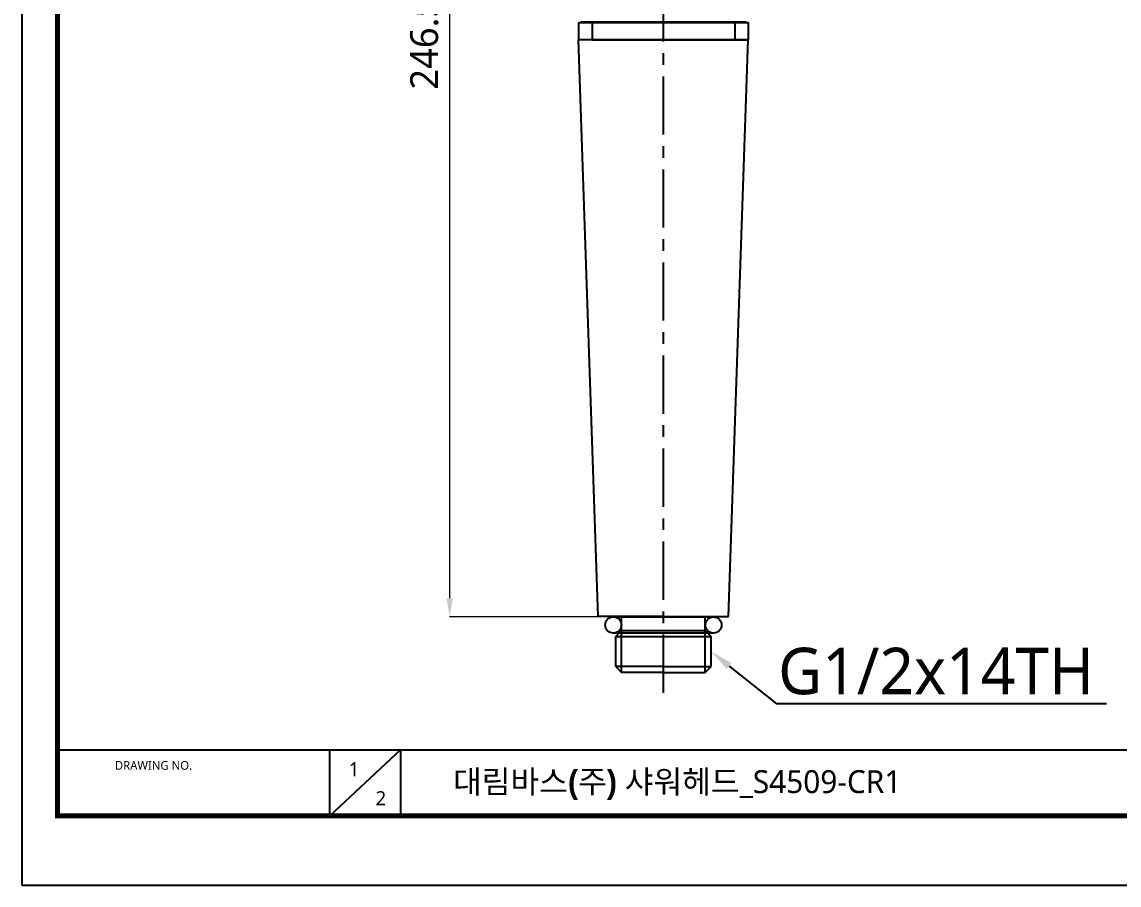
# Model space of a CAD drawing. Extents: x 0 to 1239, y 0 to 509.
# Drawn here: x 0 to 235.9, y 0 to 185.5 of the extents above; entities that cross this region are included whole.
import ezdxf
from ezdxf import colors
from ezdxf.entities.mleader import LeaderData, LeaderLine
from ezdxf.math import Vec2, Vec3

# ---------------------------------------------------------------- set-up
doc = ezdxf.new("R2010")
doc.units = 0
doc.header["$LTSCALE"] = 10
doc.header["$MEASUREMENT"] = 0
doc.header["$PDMODE"] = 3
doc.header["$PDSIZE"] = -10
doc.linetypes.add('CENTER', pattern=[2, 1.25, -0.25, 0.25, -0.25])
doc.layers.get('0').update_dxf_attribs({"linetype": 'CONTINUOUS'})
doc.layers.get('DEFPOINTS').update_dxf_attribs({"linetype": 'CONTINUOUS'})
doc.layers.add('1', color=7, linetype='CONTINUOUS')
doc.styles.add('Daelim Dimension', font='')
doc.styles.get('Daelim Dimension').set_extended_font_data('NanumGothic')
doc.dimstyles.new('DEFAULT', dxfattribs={"dimscale": 2, "dimtxt": 2, "dimasz": 2, "dimexe": 0, "dimexo": 2, "dimgap": 1, "dimtad": 1, "dimdec": 1, "dimzin": 9, "dimdsep": 46, "dimtxsty": 'Daelim Dimension', "dimcen": 0.5, "dimclrd": 252, "dimclre": 252, "dimclrt": 3, "dimadec": 1, "dimazin": 0, "dimtfac": 1, "dimtdec": 1, "dimtix": 1, "dimtmove": 0, "dimatfit": 3, "dimfxl": 1, "dimtolj": 1, "dimtzin": 1, "dimlwd": 9, "dimlwe": 9, "dimarcsym": 0})

# ---------------------------------------------------------------- blocks, each defined once
blk = doc.blocks.new('*D3')
at = {"color": 5, "lineweight": 9, "ltscale": 0.5, "transparency": 16777216}
for p, q in [((133.92, 304.25), (91.96, 304.25)), ((91.96, 300.25), (91.96, 61.63)), ((133.92, 57.63), (91.96, 57.63))]:
    blk.add_line(p, q, dxfattribs=at)
at = {"color": 5, "ltscale": 0.5, "transparency": 16777216}
for points in [[(91.29, 300.25), (92.63, 300.25), (91.96, 304.25)], [(91.29, 61.63), (92.63, 61.63), (91.96, 57.63)]]:
    blk.add_solid(points, dxfattribs=at)
at = {"layer": 'DEFPOINTS', "color": 0, "ltscale": 0.5, "transparency": 16777216}
for p in [(137.92, 304.25), (91.96, 57.63), (137.92, 57.63)]:
    blk.add_point(p, dxfattribs=at)
at = {"color": 7, "ltscale": 0.5, "transparency": 16777216, "insert": (86.54, 180.94), "char_height": 6, "attachment_point": 5, "rotation": 90, "style": 'Daelim Dimension'}
blk.add_mtext('\\A1;246.5', dxfattribs=at)
blk = doc.blocks.new('*D6')
at = {"color": 5, "lineweight": 9, "ltscale": 0.5, "transparency": 16777216}
blk.add_line((236.96, 254.17), (206.81, 246.1), dxfattribs=at)
blk.add_arc((288.51, 267.99), 84.58, 197.7091, 267.2901, dxfattribs=at)
at = {"color": 5, "ltscale": 0.5, "transparency": 16777216}
for points in [[(207.3, 242.07), (208.58, 242.45), (206.81, 246.1)], [(284.53, 184.17), (284.5, 182.83), (288.51, 183.41)]]:
    blk.add_solid(points, dxfattribs=at)
at = {"layer": 'DEFPOINTS', "color": 0, "ltscale": 0.5, "transparency": 16777216}
for p in [(289.97, 268.38), (240.83, 255.21), (288.51, 217.99), (252.77, 191.33), (288.51, 41.32)]:
    blk.add_point(p, dxfattribs=at)
at = {"color": 7, "ltscale": 0.5, "transparency": 16777216, "insert": (235.75, 208.72), "char_height": 6, "attachment_point": 5, "rotation": 318.3253, "style": 'Daelim Dimension'}
blk.add_mtext('\\A1;75°', dxfattribs=at)

msp = doc.modelspace()

# ---------------------------------------------------------------- linework, layer by layer
at = {"color": 1, "linetype": 'CENTER'}
msp.add_line((137.92, 41.32), (137.92, 284.77), dxfattribs=at)
for p, q in [((122.57, 185.51), (153.27, 185.51)), ((122.57, 185.51), (122.57, 181.71)), ((153.27, 185.51), (153.27, 181.71)), ((137.92, 181.71), (119.67, 181.71)), ((123.92, 57.71), (119.67, 181.71)), ((122.57, 181.71), (153.27, 181.71)), ((137.92, 181.71), (156.17, 181.71)), ((151.92, 57.71), (156.17, 181.71)), ((137.92, 57.71), (123.92, 57.71)), ((127.15, 57.63), (148.69, 57.63)), ((128.92, 54.71), (128.92, 57.71)), ((137.92, 57.71), (151.92, 57.71)), ((146.92, 54.71), (146.92, 57.71)), ((127.67, 53.46), (128.92, 54.71)), ((128.92, 54.71), (146.92, 54.71)), ((128.92, 45.71), (128.92, 54.71)), ((146.92, 45.71), (146.92, 54.71)), ((148.17, 53.46), (146.92, 54.71)), ((148.69, 54.15), (127.15, 54.15)), ((127.67, 53.46), (148.17, 53.46)), ((127.67, 46.96), (127.67, 53.46)), ((148.17, 46.96), (148.17, 53.46)), ((137.92, 46.96), (127.67, 46.96)), ((127.67, 46.96), (128.92, 45.71)), ((137.92, 45.71), (128.92, 45.71)), ((137.92, 46.96), (148.17, 46.96)), ((137.92, 45.71), (146.92, 45.71)), ((146.92, 45.71), (148.17, 46.96))]:
    msp.add_line(p, q)
at = {"color": 5}
msp.add_line((7.62, 29.1), (389.23, 29.1), dxfattribs=at)
at = {"color": 5, "ltscale": 40}
for p, q in [((66.12, 29.1), (66.12, 14.82)), ((66.12, 29.1), (66.12, 14.82)), ((81.4, 29.1), (66.12, 14.82)), ((81.4, 29.1), (66.12, 14.82)), ((81.4, 29.1), (81.4, 14.82)), ((81.4, 29.1), (81.4, 14.82))]:
    msp.add_line(p, q, dxfattribs=at)
at = {"ltscale": 0.5}
msp.add_lwpolyline([(0, 0), (473.93, 0), (473.93, 347.26), (0, 347.26)], close=True, dxfattribs=at)
at = {"color": 5, "linetype": 'ByBlock', "lineweight": 200, "const_width": 1.09}
msp.add_lwpolyline([(7.62, 14.87), (466.26, 14.87), (466.26, 339.19), (7.62, 339.19)], close=True, dxfattribs=at)
msp.add_lwpolyline([(119.7, 185.39), (156.17, 185.39), (156.17, 181.71), (119.7, 181.71)], close=True)
for centre in [(127.15, 55.89), (148.69, 55.89)]:
    msp.add_circle(centre, 1.74)
at = {"layer": '1', "color": 7, "linetype": 'Continuous'}
msp.add_open_spline([(155.69, 185.51), (155.69, 185.51), (153.78, 185.51), (147.17, 185.51), (142.53, 185.51), (133.28, 185.51), (128.64, 185.51), (123.7, 185.51), (122.39, 185.51), (120.6, 185.51), (120.15, 185.51), (120.15, 185.51)], degree=3, knots=[0, 0, 0, 0, 0.25, 0.25, 0.5, 0.5, 0.75, 0.75, 0.875, 0.875, 1, 1, 1, 1], dxfattribs=at)

# ---------------------------------------------------------------- texts
at = {"color": 5, "ltscale": 40, "style": 'Daelim Dimension'}
msp.add_text('DRAWING NO.', height=1.8702, dxfattribs=at).set_placement((19.98, 24.78))
at = {"char_height": 3.06, "width": 4.2714, "attachment_point": 1, "style": 'Daelim Dimension'}
for s, insert in [('1', (70.27, 26.42)), ('2', (76.02, 20.18))]:
    msp.add_mtext(s, dxfattribs=dict(at, insert=insert))
at = {"color": 2, "insert": (92.7, 24.69), "char_height": 4.9188, "width": 217.7355, "attachment_point": 1, "style": 'Daelim Dimension'}
msp.add_mtext('{\\fPretendard Variable SemiBold|b0|i0|c129|p2;대림바스(주)} {\\fGulim|b0|i0|c129|p50;샤워헤드}_S4509-CR1', dxfattribs=at)

# ---------------------------------------------------------------- dimensions: what is measured, and where the dimension line sits
at = {"color": 5, "ltscale": 0.5}
dim = msp.add_linear_dim(base=(91.96, 57.63), p1=(137.92, 304.25), p2=(137.92, 57.63), angle=90, text='246.5', dimstyle='DEFAULT', override={"dimtxt": 3, "dimclrd": 5, "dimclre": 5, "dimclrt": 7}, dxfattribs=at)
dim.commit()
dim.dimension.update_dxf_attribs({"geometry": '*D3', "text_midpoint": (86.54, 180.94)})
dim = msp.add_angular_dim_2l(base=(252.77, 191.33), line1=((288.51, 41.32), (288.51, 217.99)), line2=((240.83, 255.21), (289.97, 268.38)), dimstyle='DEFAULT', override={"dimtxt": 3, "dimclrd": 5, "dimclre": 5, "dimclrt": 7, "dimadec": 0}, dxfattribs=at)
dim.commit()
dim.dimension.update_dxf_attribs({"geometry": '*D6', "text_midpoint": (232.28, 204.81), "dimtype": 162})

# ---------------------------------------------------------------- leaders
ml = msp.add_multileader_mtext('Standard')
ml.set_content('\\A1;G1/2x14TH', color=256, style='Daelim Dimension')
ml.set_leader_properties(color=5)
ml.build(insert=Vec2(0, 0))
ml.multileader.update_dxf_attribs({"text_left_attachment_type": 6, "text_right_attachment_type": 6, "dogleg_length": 0.36, "arrow_head_size": 5})
ctx = ml.context
ctx.base_point, ctx.char_height, ctx.arrow_head_size, ctx.landing_gap_size, ctx.plane_origin = Vec3(162.49, 39.01), 10, 5, 0.09, Vec3(148.17, 50.21)
ctx.left_attachment, ctx.right_attachment = 6, 6
notes = []
notes.append((ctx, [(0, (1, 1, 0), (162.13, 39.01), (1, 0), 0.36, [(0, [(148.17, 50.21)], 0, [])])]))
ctx.mtext.insert, ctx.mtext.flow_direction = Vec3(162.58, 51.01), 5
for ctx, leaders in notes:
    for number, flags, end, landing, length, lines in leaders:
        leader = LeaderData()
        leader.index, (leader.has_last_leader_line, leader.has_dogleg_vector, leader.attachment_direction) = number, flags
        leader.last_leader_point, leader.dogleg_vector, leader.dogleg_length = Vec3(end), Vec3(landing), length
        for number, points, colour, breaks in lines:
            line = LeaderLine()
            line.index, line.vertices, line.color, line.breaks = number, Vec3.list(points), colors.encode_raw_color(colour), breaks
            leader.lines.append(line)
        ctx.leaders.append(leader)

doc.saveas('drawing.dxf')
